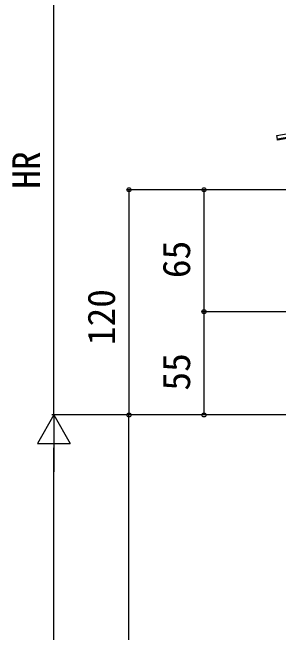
# Model space of a CAD drawing. Units: millimetres, scale not verified. Extents: x -875 to 875, y -1304 to 1297.
# Drawn here: x 0.5 to 142.3, y 474.8 to 805.4 of the extents above; entities that cross this region are included whole.
import ezdxf
from ezdxf.enums import TextEntityAlignment as Align

# ---------------------------------------------------------------- set-up
doc = ezdxf.new("R2010")
doc.units = ezdxf.units.MM
doc.header["$LTSCALE"] = 8
doc.layers.add('0-4_YKK_13', color=4, linetype='Continuous')
doc.layers.add('0-5_YKK_D', color=6, linetype='Continuous')
doc.styles.add('ＭＳ ゴシック', font='')
doc.styles.get('ＭＳ ゴシック').set_extended_font_data('MS Gothic')

msp = doc.modelspace()

# ---------------------------------------------------------------- linework, layer by layer
at = {"layer": '0-4_YKK_13'}
for points in [[(141.32, 739.675), (293.965, 766.591), (294.313, 764.621), (141.667, 737.705)], [(141.667, 737.705), (294.313, 764.621), (294.399, 764.129), (141.754, 737.213)]]:
    msp.add_lwpolyline(points, close=True, dxfattribs=at)
at = {"layer": '0-5_YKK_D'}
for p, q in [((22.562, 590.8), (22.562, 870.38)), ((157.362, 710.8), (61.562, 710.8)), ((62.562, 710.8), (62.562, 590.8)), ((157.362, 710.8), (101.562, 710.8)), ((157.362, 710.8), (101.562, 710.8)), ((102.562, 645.8), (102.562, 710.8)), ((102.562, 645.8), (102.562, 710.8)), ((204.682, 645.8), (101.562, 645.8)), ((204.682, 645.8), (101.562, 645.8)), ((204.682, 645.8), (101.562, 645.8)), ((204.682, 645.8), (101.562, 645.8)), ((102.562, 590.8), (102.562, 645.8)), ((102.562, 590.8), (102.562, 645.8)), ((22.562, 590.8), (13.812, 575.645)), ((207.362, 590.8), (21.562, 590.8)), ((207.362, 590.8), (21.562, 590.8)), ((22.562, 590.8), (31.312, 575.645)), ((22.562, 590.8), (22.562, 560.489)), ((207.362, 590.8), (61.562, 590.8)), ((207.362, 590.8), (61.562, 590.8)), ((62.562, 345.3), (62.562, 590.8)), ((207.362, 590.8), (101.562, 590.8)), ((207.362, 590.8), (101.562, 590.8)), ((13.812, 575.645), (31.312, 575.645)), ((22.562, 18.3), (22.562, 573.3))]:
    msp.add_line(p, q, dxfattribs=at)
for centre in [(62.562, 710.8), (102.562, 710.8), (102.562, 710.8), (102.562, 645.8), (102.562, 645.8), (102.562, 645.8), (102.562, 645.8), (62.562, 590.8), (62.562, 590.8), (102.562, 590.8), (102.562, 590.8)]:
    msp.add_circle(centre, 1.075, dxfattribs=at)

# ---------------------------------------------------------------- texts
at = {"layer": '0-5_YKK_D', "style": 'ＭＳ ゴシック'}
for s, p in [('HR', (19.562, 711.329)), ('65', (99.562, 663.698)), ('65', (99.562, 663.698)), ('120', (59.562, 627.959)), ('55', (99.562, 603.755)), ('55', (99.562, 603.755))]:
    msp.add_text(s, height=14.66, rotation=90, dxfattribs=at).set_placement(p, align=Align.BOTTOM_LEFT)

doc.saveas('drawing.dxf')
